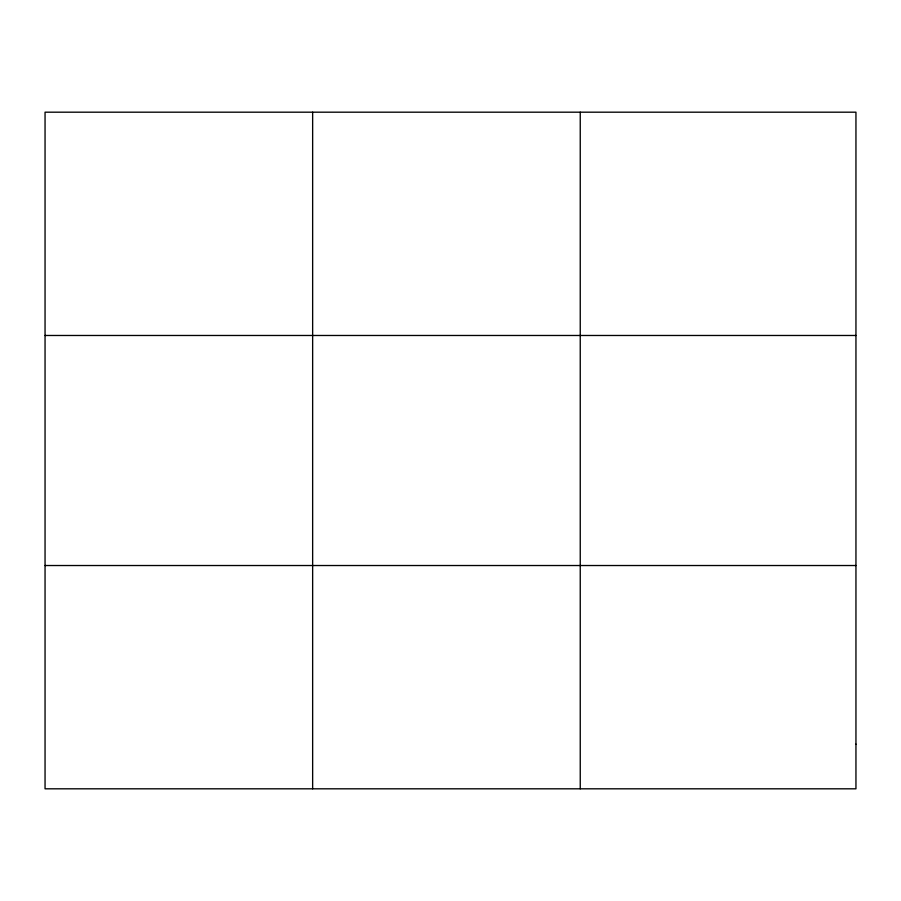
<?xml version="1.0" encoding="UTF-8"?>
<svg xmlns="http://www.w3.org/2000/svg" width="901" height="901" viewBox="0 0 901 901"><rect width="100%" height="100%" fill="white"/><g stroke="black" fill="none" stroke-linecap="round" stroke-linejoin="round"><path stroke-width="1.35" d="M312.647 112.186L312.647 788.814M580.244 112.186L580.244 788.814M45.05 335.476L855.95 335.476M45.05 565.524L855.95 565.524M855.95 744.158L855.95 788.814L45.05 788.814L45.05 112.186L855.95 112.186L855.95 744.158"/></g></svg>
